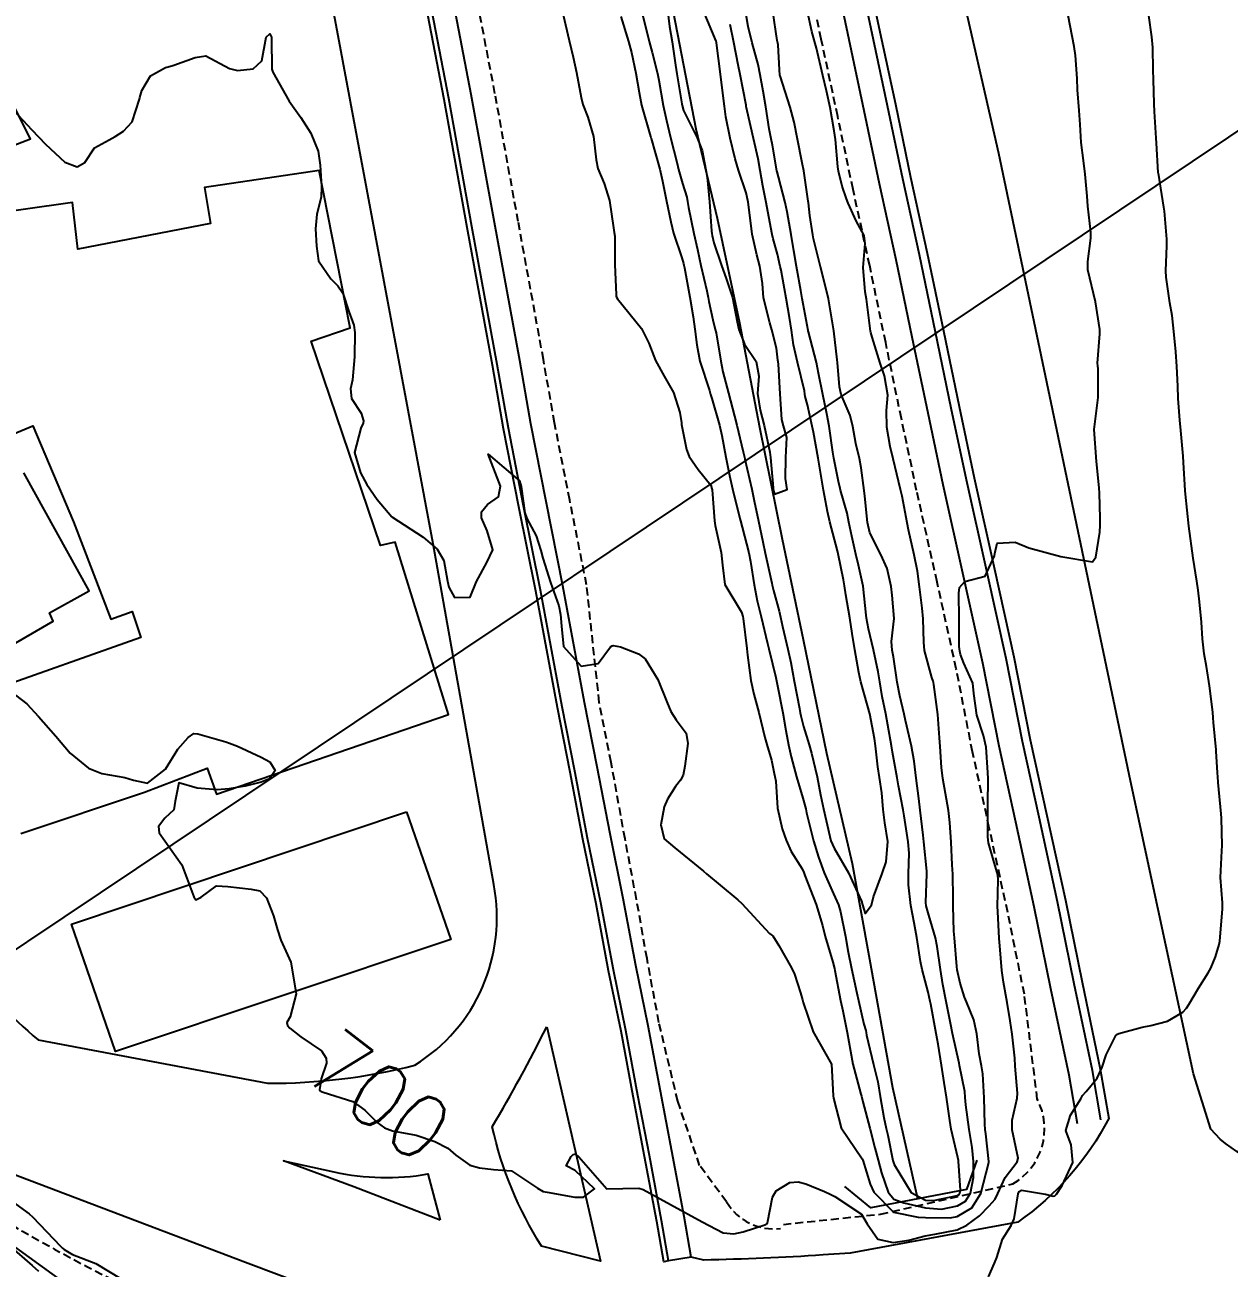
# Model space of a CAD drawing. Header units: metres. Extents: x 292545 to 299085, y 7450245 to 7463078.
# Drawn here: x 298213.5 to 298289.1, y 7451775.7 to 7451853.7 of the extents above; entities that cross this region are included whole.
import ezdxf
from ezdxf.enums import TextEntityAlignment as Align

# ---------------------------------------------------------------- set-up
doc = ezdxf.new("R2010")
doc.units = ezdxf.units.M
doc.linetypes.add('CONTINUO', pattern=[0])
doc.linetypes.add('DASHED', pattern=[0.75, 0.5, -0.25])
for name, color, linetype in [('Canteiro', 45, 'DASHED'), ('Ciclovia', 45, 'Continuous'), ('Cotas', 45, 'Continuous'), ('Curvas de Nivel 1m', 11, 'Continuous'), ('Curvas de Nivel 5m', 15, 'Continuous'), ('Edificações', 30, 'Continuous'), ('Hidrografia', 140, 'Continuous'), ('Pontes e viadutos', 190, 'Continuous'), ('TEXTO', 45, 'Continuous'), ('Vias Primárias', 230, 'Continuous')]:
    doc.layers.add(name, color=color, linetype=linetype)
doc.styles.add('Style-STANDARD', font='STANDARD.shx')

msp = doc.modelspace()

# ---------------------------------------------------------------- linework, layer by layer
at = {"layer": 'Canteiro'}
for points in [[(298260.923, 7451778.165, -0.30153), (298257.525, 7451779.829), (298255.838, 7451782.11), (298254.469, 7451786.134), (298253.285, 7451791.085), (298252.538, 7451795.083), (298251.88, 7451798.797), (298251.163, 7451802.596), (298250.286, 7451807.392), (298249.545, 7451811.147), (298248.746, 7451818.531), (298247.692, 7451823.845), (298246.738, 7451828.688), (298246.041, 7451832.662), (298244.456, 7451841.322), (298242.999, 7451849.364), (298239.264, 7451868.79)], [(298261.094, 7451778.412), (298267.188, 7451779.054), (298275.483, 7451780.95, 0.401342), (298277.025, 7451786.26), (298276.211, 7451792.85), (298275.169, 7451797.985), (298274.011, 7451803.276), (298272.96, 7451808.056), (298271.939, 7451813.264), (298270.738, 7451818.705), (298269.453, 7451824.449), (298268.499, 7451828.959), (298267.513, 7451833.724), (298266.508, 7451838.56), (298265.465, 7451843.338), (298264.502, 7451847.915), (298263.47, 7451852.757), (298262.449, 7451857.612)], [(298256.567, 7451733.214, -0.415748), (298256.129, 7451731.496), (298242.021, 7451721.492), (298225.415, 7451710.302), (298222.66, 7451708.665, -0.16967), (298206.041, 7451711.076), (298195.503, 7451720.724), (298184.59, 7451732.993, -0.165764), (298181.518, 7451760.729, -0.09282), (298186.34, 7451774.595), (298199.974, 7451782.414, -0.315888), (298205.53, 7451782.207, 0.083652), (298211.359, 7451779.155, 0.077936), (298245.613, 7451765.281, -0.411119), (298246.786, 7451764.324, 0.049147), (298250.419, 7451748.513, 0.037256), (298256.567, 7451733.214, 0.078288)]]:
    msp.add_lwpolyline(points, format="xyb", dxfattribs=at)
at = {"layer": 'Ciclovia'}
for points in [[(298253.896, 7451776.118), (298253.455, 7451778.654), (298252.686, 7451782.734), (298251.964, 7451786.504), (298251.204, 7451790.584), (298250.426, 7451794.372), (298249.638, 7451798.583), (298248.813, 7451802.635), (298248.006, 7451806.846), (298247.21, 7451810.888), (298245.849, 7451818.188), (298244.798, 7451823.486), (298243.838, 7451828.363), (298243.137, 7451832.357), (298241.553, 7451841.009), (298240.099, 7451849.037), (298236.366, 7451868.454), (298233.694, 7451882.694), (298229.203, 7451902.756), (298226.692, 7451916.159), (298222.415, 7451938.834), (298216.601, 7451969.529), (298214.807, 7451979.29), (298212.244, 7451992.303)], [(298255.313, 7451776.364), (298254.871, 7451778.91), (298254.099, 7451783.002), (298253.377, 7451786.771), (298252.616, 7451790.86), (298251.837, 7451794.649), (298251.05, 7451798.858), (298250.224, 7451802.914), (298249.418, 7451807.12), (298248.622, 7451811.159), (298247.262, 7451818.46), (298246.209, 7451823.764), (298245.252, 7451828.626), (298244.553, 7451832.611), (298242.969, 7451841.266), (298241.513, 7451849.301), (298237.779, 7451868.722)], [(298281.014, 7451784.971), (298280.48, 7451788.061), (298279.341, 7451793.495), (298278.296, 7451798.644), (298277.133, 7451803.961), (298276.089, 7451808.707), (298275.068, 7451813.916), (298273.858, 7451819.398), (298272.576, 7451825.128), (298271.627, 7451829.614), (298270.642, 7451834.372), (298269.634, 7451839.226), (298268.59, 7451844.008), (298267.629, 7451848.577), (298266.597, 7451853.419), (298265.576, 7451858.271)], [(298279.545, 7451784.717), (298279.016, 7451787.782), (298277.881, 7451793.194), (298276.837, 7451798.337), (298275.677, 7451803.642), (298274.63, 7451808.403), (298273.609, 7451813.612), (298272.403, 7451819.075), (298271.12, 7451824.811), (298270.168, 7451829.308), (298269.183, 7451834.07), (298268.176, 7451838.915), (298267.133, 7451843.695), (298266.171, 7451848.268), (298265.138, 7451853.11), (298264.118, 7451857.964)]]:
    msp.add_lwpolyline(points, dxfattribs=at)
at = {"layer": 'Curvas de Nivel 1m', "flags": 128}
for points, elevation in [([(298212.825, 7451848.285), (298213.936, 7451847.069), (298214.8, 7451846.182), (298216.01, 7451845.048), (298216.78, 7451844.762), (298217.267, 7451845.033), (298217.874, 7451845.946), (298218.805, 7451846.456), (298219.162, 7451846.652), (298219.696, 7451847.001), (298220.234, 7451847.581), (298220.695, 7451848.991), (298220.719, 7451849.106), (298220.838, 7451849.534), (298221.38, 7451850.452), (298222.329, 7451850.975), (298222.729, 7451851.097), (298222.855, 7451851.138), (298224.192, 7451851.621), (298224.865, 7451851.713), (298226.342, 7451850.925), (298226.852, 7451850.795), (298227.827, 7451850.905), (298228.365, 7451851.393), (298228.641, 7451852.894), (298228.885, 7451853.091), (298228.979, 7451852.889), (298228.984, 7451852.786), (298229.001, 7451850.889), (298229.054, 7451850.685), (298230.092, 7451848.877), (298230.818, 7451847.854), (298231.441, 7451846.864), (298231.905, 7451845.746), (298232.023, 7451844.858), (298232.107, 7451843.519), (298232.102, 7451842.857), (298231.832, 7451841.774), (298231.738, 7451840.86), (298231.813, 7451839.768), (298231.931, 7451838.858), (298232.702, 7451837.73), (298233.144, 7451837.29), (298233.454, 7451836.839), (298233.838, 7451835.67), (298234.139, 7451834.828), (298234.198, 7451834.367), (298234.182, 7451832.827), (298234.067, 7451831.383), (298233.931, 7451830.83), (298233.989, 7451830.212), (298234.598, 7451829.296), (298234.743, 7451828.819), (298234.729, 7451828.681), (298234.588, 7451828.353), (298234.197, 7451826.826), (298234.554, 7451825.549), (298234.966, 7451824.824), (298235.609, 7451823.889), (298236.523, 7451822.8), (298238.504, 7451821.532), (298239.382, 7451820.767), (298239.788, 7451820.063), (298240.031, 7451818.757), (298240.106, 7451818.393), (298240.463, 7451817.73), (298241.438, 7451817.765), (298241.843, 7451818.736), (298242.485, 7451819.926), (298242.857, 7451820.726), (298242.511, 7451821.929), (298242.158, 7451822.734), (298242.146, 7451823.114), (298242.531, 7451823.581), (298243.215, 7451824.045), (298243.344, 7451824.722), (298242.573, 7451826.73), (298244.548, 7451825.049), (298244.638, 7451824.709), (298244.869, 7451823.048), (298244.99, 7451822.703), (298245.586, 7451821.614), (298245.88, 7451820.689), (298246.007, 7451820.207), (298246.473, 7451818.68), (298247, 7451817.216), (298247.105, 7451816.673), (298247.173, 7451815.942), (298247.306, 7451814.671), (298248.411, 7451813.425), (298249.473, 7451813.589), (298250.251, 7451814.642), (298250.349, 7451814.716), (298250.424, 7451814.728), (298250.871, 7451814.633), (298252.014, 7451814.212), (298252.416, 7451813.897), (298253.216, 7451812.602), (298253.786, 7451811.192), (298254.03, 7451810.593), (298254.368, 7451810.056), (298254.999, 7451809.22), (298255.102, 7451808.579), (298254.907, 7451807.15), (298254.81, 7451806.583), (298254.634, 7451806.281), (298254.322, 7451805.879), (298253.817, 7451805.088), (298253.623, 7451804.597), (298253.406, 7451803.484), (298253.619, 7451802.597), (298254.277, 7451802.038), (298256.084, 7451800.572), (298256.26, 7451800.404), (298257.12, 7451799.687), (298258.237, 7451798.779), (298258.484, 7451798.537), (298260.214, 7451796.664), (298260.298, 7451796.603), (298260.439, 7451796.517), (298260.804, 7451795.911), (298261.599, 7451794.499), (298261.787, 7451794.104), (298262.167, 7451792.936), (298262.284, 7451792.489), (298262.326, 7451792.324), (298262.956, 7451790.482), (298264.113, 7451788.47), (298264.225, 7451786.469), (298264.237, 7451786.322), (298264.712, 7451784.464), (298266.044, 7451782.517), (298266.066, 7451782.473), (298266.07, 7451782.45), (298266.528, 7451780.942), (298266.758, 7451780.439), (298268.004, 7451779.175), (298269.543, 7451778.862), (298270, 7451778.842), (298271.567, 7451778.816), (298272.001, 7451778.898), (298272.926, 7451779.449), (298273.484, 7451780.358), (298273.979, 7451782.287), (298273.987, 7451782.351), (298273.795, 7451784.088), (298273.759, 7451784.355), (298273.725, 7451784.698), (298273.686, 7451786.356), (298273.614, 7451787.863), (298273.531, 7451788.359), (298273.374, 7451789.111), (298273.235, 7451790.364), (298273.034, 7451791.249), (298272.579, 7451792.374), (298272.46, 7451792.67), (298272.175, 7451793.543), (298272.005, 7451794.382), (298271.982, 7451794.586), (298271.835, 7451796.384), (298271.791, 7451796.81), (298271.743, 7451798.385), (298271.75, 7451798.873), (298271.72, 7451800.385), (298271.681, 7451800.966), (298271.611, 7451802.38), (298271.542, 7451803.628), (298271.445, 7451804.383), (298271.259, 7451805.446), (298271.096, 7451806.389), (298271.017, 7451807.067), (298270.928, 7451808.391), (298270.892, 7451808.926), (298270.774, 7451810.394), (298270.528, 7451812.271), (298270.509, 7451812.398), (298270.487, 7451812.482), (298270.406, 7451812.723), (298269.937, 7451814.405), (298269.907, 7451814.929), (298269.871, 7451816.406), (298269.797, 7451817.07), (298269.639, 7451818.408), (298269.502, 7451819.39), (298269.289, 7451820.412), (298268.944, 7451821.988), (298268.867, 7451822.417), (298268.54, 7451824.095), (298268.467, 7451824.421), (298268.444, 7451824.521), (298267.98, 7451826.426), (298267.799, 7451827.203), (298267.585, 7451828.43), (298267.568, 7451829.465), (298267.64, 7451830.43), (298267.43, 7451831.633), (298267.16, 7451832.435), (298266.659, 7451834.072), (298266.581, 7451834.36), (298266.564, 7451834.441), (298266.347, 7451836.112), (298266.303, 7451836.446), (298266.226, 7451836.911), (298266.105, 7451838.449), (298266.228, 7451839.947), (298266.161, 7451840.449), (298265.662, 7451841.376), (298265.165, 7451842.464), (298265.049, 7451842.749), (298264.774, 7451843.547), (298264.547, 7451844.472), (298264.506, 7451844.753), (298264.355, 7451846.474), (298264.278, 7451847.008), (298264.02, 7451848.478), (298263.8, 7451849.524), (298263.575, 7451850.483), (298263.164, 7451852.193), (298263.088, 7451852.488), (298262.884, 7451853.25), (298262.607, 7451854.493)], 699), ([(298247.281, 7451854.292), (298247.656, 7451852.672), (298247.898, 7451851.639), (298248.121, 7451850.667), (298248.404, 7451849.098), (298248.513, 7451848.663), (298248.821, 7451847.869), (298249.19, 7451846.654), (298249.338, 7451845.201), (298249.449, 7451844.65), (298249.848, 7451843.718), (298250.177, 7451842.639), (298250.436, 7451840.936), (298250.486, 7451840.634), (298250.509, 7451840.411), (298250.522, 7451838.633), (298250.599, 7451836.716), (298250.613, 7451836.631), (298250.63, 7451836.579), (298250.681, 7451836.481), (298252.185, 7451834.615), (298252.654, 7451833.693), (298253.069, 7451832.606), (298253.614, 7451831.614), (298254.196, 7451830.594), (298254.601, 7451829.349), (298254.693, 7451828.687), (298254.703, 7451828.588), (298255.011, 7451827.017), (298255.181, 7451826.581), (298255.739, 7451825.757), (298256.545, 7451824.78), (298256.611, 7451824.559), (298256.619, 7451824.483), (298256.775, 7451822.557), (298256.822, 7451822.254), (298257.2, 7451820.553), (298257.278, 7451819.759), (298257.424, 7451818.55), (298258.456, 7451816.818), (298258.557, 7451816.539), (298258.578, 7451816.412), (298258.795, 7451814.536), (298258.844, 7451814.11), (298259.048, 7451812.534), (298259.246, 7451811.676), (298259.56, 7451810.528), (298259.935, 7451808.946), (298260.049, 7451808.523), (298260.343, 7451807.527), (298260.52, 7451806.702), (298260.563, 7451806.517), (298260.618, 7451806.226), (298260.725, 7451804.514), (298261.017, 7451803.236), (298261.267, 7451802.505), (298261.572, 7451801.797), (298262.265, 7451800.722), (298262.373, 7451800.489), (298262.446, 7451800.302), (298263.151, 7451798.481), (298263.538, 7451797.159), (298263.712, 7451796.475), (298264.189, 7451794.862), (298264.291, 7451794.469), (298264.32, 7451794.33), (298264.677, 7451792.465), (298264.813, 7451791.806), (298265.095, 7451790.46), (298265.3, 7451789.284), (298265.46, 7451788.457), (298265.958, 7451786.587), (298266, 7451786.451), (298266.088, 7451786.097), (298266.508, 7451784.443), (298266.838, 7451783.225), (298267.044, 7451782.435), (298267.25, 7451781.647), (298267.664, 7451780.425), (298268.017, 7451780.001), (298268.653, 7451779.774), (298270.009, 7451779.443), (298271.021, 7451779.377), (298272.011, 7451779.579), (298272.522, 7451779.866), (298272.826, 7451780.368), (298273.029, 7451781.361), (298273.03, 7451782.365), (298272.928, 7451783.243), (298272.751, 7451784.37), (298272.538, 7451785.921), (298272.506, 7451786.374), (298272.472, 7451786.749), (298272.148, 7451788.379), (298272.115, 7451788.529), (298271.71, 7451790.384), (298271.597, 7451790.936), (298271.309, 7451792.389), (298271.104, 7451793.46), (298270.948, 7451794.392), (298270.748, 7451795.852), (298270.644, 7451796.396), (298270.227, 7451797.804), (298270.056, 7451798.402), (298270.035, 7451798.602), (298270.094, 7451800.402), (298270.089, 7451800.568), (298269.901, 7451802.404), (298269.853, 7451802.839), (298269.684, 7451804.406), (298269.598, 7451805.123), (298269.433, 7451806.409), (298269.291, 7451807.463), (298269.135, 7451808.412), (298268.764, 7451810.021), (298268.663, 7451810.417), (298268.39, 7451811.564), (298268.236, 7451812.423), (298268.004, 7451814.012), (298267.926, 7451814.427), (298267.885, 7451814.975), (298268.038, 7451816.426), (298267.924, 7451817.885), (298267.849, 7451818.429), (298267.61, 7451819.559), (298267.199, 7451820.433), (298266.513, 7451821.792), (298266.374, 7451822.442), (298266.194, 7451824.1), (298266.16, 7451824.446), (298265.981, 7451825.872), (298265.864, 7451826.45), (298265.634, 7451827.397), (298265.449, 7451828.457), (298265.288, 7451829.148), (298264.728, 7451830.468), (298264.62, 7451830.952), (298264.497, 7451832.471), (298264.478, 7451832.638), (298264.249, 7451834.474), (298264.178, 7451834.964), (298263.922, 7451836.478), (298263.681, 7451837.498), (298263.419, 7451838.483), (298262.986, 7451840.232), (298262.931, 7451840.488), (298262.751, 7451841.695), (298262.666, 7451842.491), (298262.65, 7451842.605), (298262.37, 7451844.494), (298262.279, 7451845.004), (298261.986, 7451846.498), (298261.764, 7451847.556), (298261.514, 7451848.503), (298260.892, 7451850.47), (298260.879, 7451850.51), (298260.856, 7451850.843), (298260.763, 7451852.403), (298260.746, 7451852.512), (298260.708, 7451852.68), (298260.428, 7451854.517)], 698), ([(298250.896, 7451854.194), (298251.383, 7451852.625), (298251.561, 7451851.928), (298251.83, 7451850.62), (298252.039, 7451849.42), (298252.198, 7451848.616), (298252.767, 7451846.646), (298252.781, 7451846.61), (298252.802, 7451846.54), (298253.347, 7451844.604), (298253.52, 7451843.858), (298253.771, 7451842.6), (298254.037, 7451841.304), (298254.208, 7451840.595), (298254.718, 7451839.05), (298254.82, 7451838.695), (298254.843, 7451838.588), (298254.88, 7451838.418), (298255.229, 7451836.582), (298255.436, 7451835.344), (298255.545, 7451834.577), (298255.656, 7451833.578), (298255.85, 7451832.572), (298256.454, 7451830.724), (298256.495, 7451830.562), (298256.518, 7451830.467), (298256.61, 7451830.225), (298257.088, 7451828.555), (298257.235, 7451827.902), (298257.489, 7451826.551), (298257.715, 7451825.385), (298257.898, 7451824.546), (298258.364, 7451822.702), (298258.407, 7451822.541), (298258.517, 7451822.148), (298258.919, 7451820.536), (298259.027, 7451819.995), (298259.262, 7451818.532), (298259.459, 7451817.534), (298259.695, 7451816.528), (298260.099, 7451814.852), (298260.18, 7451814.522), (298260.413, 7451813.575), (298260.617, 7451812.729), (298260.659, 7451812.516), (298260.723, 7451812.19), (298261.055, 7451810.51), (298261.245, 7451809.39), (298261.41, 7451808.504), (298261.583, 7451807.74), (298261.917, 7451806.496), (298262.313, 7451805.157), (298262.492, 7451804.488), (298262.55, 7451804.238), (298262.99, 7451802.483), (298263.294, 7451801.453), (298263.65, 7451800.476), (298264.24, 7451799.158), (298264.549, 7451798.467), (298264.684, 7451798.01), (298264.993, 7451796.462), (298265.159, 7451795.499), (298265.364, 7451794.458), (298265.698, 7451792.925), (298265.797, 7451792.454), (298266.148, 7451790.965), (298266.267, 7451790.571), (298266.286, 7451790.448), (298266.311, 7451790.276), (298266.752, 7451788.44), (298267.017, 7451787.351), (298267.174, 7451786.434), (298267.393, 7451785.111), (298267.546, 7451784.428), (298267.645, 7451784.012), (298267.969, 7451782.421), (298267.983, 7451782.361), (298268.04, 7451782.17), (298269.118, 7451780.409), (298270.016, 7451779.942), (298270.503, 7451779.908), (298272.021, 7451780.233), (298272.116, 7451780.284), (298272.173, 7451780.378), (298272.201, 7451780.554), (298272.088, 7451782.379), (298272.085, 7451782.421), (298272.045, 7451782.603), (298271.627, 7451784.384), (298271.531, 7451784.925), (298271.32, 7451786.388), (298271.183, 7451787.308), (298271.022, 7451788.391), (298270.807, 7451789.719), (298270.687, 7451790.395), (298270.337, 7451792.222), (298270.305, 7451792.399), (298270.169, 7451792.979), (298269.796, 7451794.404), (298269.696, 7451794.899), (298269.462, 7451796.408), (298269.295, 7451797.337), (298269.09, 7451798.411), (298268.944, 7451799.715), (298268.947, 7451800.413), (298268.988, 7451801.697), (298268.928, 7451802.414), (298268.677, 7451804.039), (298268.609, 7451804.417), (298268.325, 7451805.92), (298268.226, 7451806.422), (298267.948, 7451808.026), (298267.881, 7451808.427), (298267.654, 7451809.719), (298267.514, 7451810.433), (298267.299, 7451811.527), (298267.146, 7451812.439), (298267.038, 7451813.069), (298266.737, 7451814.445), (298266.443, 7451815.774), (298266.306, 7451816.451), (298266.284, 7451816.622), (298266.099, 7451818.454), (298265.809, 7451819.773), (298265.638, 7451820.453), (298265.378, 7451821.589), (298265.206, 7451822.46), (298265.096, 7451823.029), (298264.687, 7451824.468), (298264.655, 7451824.579), (298264.548, 7451825.022), (298264.257, 7451826.473), (298264.198, 7451826.844), (298263.962, 7451828.476), (298263.82, 7451829.259), (298263.562, 7451830.481), (298263.303, 7451831.813), (298263.168, 7451832.485), (298262.662, 7451834.405), (298262.645, 7451834.473), (298262.641, 7451834.49), (298262.334, 7451836.149), (298262.272, 7451836.496), (298262.185, 7451837.001), (298261.925, 7451838.498), (298261.746, 7451839.476), (298261.575, 7451840.502), (298261.325, 7451841.934), (298261.206, 7451842.506), (298260.779, 7451844.127), (298260.704, 7451844.433), (298260.689, 7451844.511), (298260.402, 7451846.119), (298260.321, 7451846.517), (298260.2, 7451847.131), (298259.989, 7451848.523), (298259.816, 7451849.499), (298259.635, 7451850.528), (298259.512, 7451851.183), (298259.143, 7451852.536), (298258.888, 7451853.567), (298258.709, 7451854.542)], 697), ([(298252.181, 7451854.617), (298252.601, 7451852.889), (298252.675, 7451852.612), (298252.866, 7451851.917), (298253.19, 7451850.607), (298253.274, 7451850.18), (298253.56, 7451848.603), (298253.761, 7451847.658), (298254.013, 7451846.598), (298254.426, 7451844.954), (298254.522, 7451844.593), (298254.774, 7451843.702), (298255.035, 7451842.856), (298255.082, 7451842.585), (298255.131, 7451842.211), (298255.482, 7451840.579), (298255.708, 7451839.561), (298255.921, 7451838.572), (298256.282, 7451836.973), (298256.365, 7451836.565), (298256.415, 7451836.299), (298256.669, 7451835.159), (298256.823, 7451834.558), (298256.873, 7451834.346), (298257.169, 7451832.555), (298257.294, 7451831.892), (298257.642, 7451830.55), (298258.021, 7451829.123), (298258.163, 7451828.544), (298258.568, 7451826.866), (298258.652, 7451826.539), (298258.683, 7451826.418), (298259.115, 7451824.534), (298259.27, 7451823.798), (298259.534, 7451822.53), (298259.799, 7451821.232), (298259.95, 7451820.525), (298260.363, 7451818.633), (298260.384, 7451818.521), (298260.469, 7451818.167), (298260.831, 7451816.889), (298260.912, 7451816.513), (298261.029, 7451815.927), (298261.383, 7451814.506), (298261.569, 7451813.657), (298261.771, 7451812.499), (298262.101, 7451810.77), (298262.153, 7451810.493), (298262.19, 7451810.311), (298262.365, 7451809.651), (298262.72, 7451808.486), (298262.862, 7451807.971), (298263.216, 7451806.481), (298263.426, 7451805.369), (298263.61, 7451804.477), (298264.008, 7451802.751), (298264.08, 7451802.472), (298264.276, 7451802.019), (298265.182, 7451800.461), (298265.99, 7451798.698), (298266.057, 7451798.452), (298266.228, 7451797.916), (298266.628, 7451798.444), (298266.751, 7451798.955), (298267.299, 7451800.434), (298267.548, 7451801.147), (298267.637, 7451802.43), (298267.46, 7451803.598), (298267.361, 7451804.434), (298267.273, 7451805.481), (298267.121, 7451806.438), (298267.017, 7451807.117), (298266.869, 7451808.442), (298266.805, 7451808.891), (298266.507, 7451810.448), (298266.381, 7451810.973), (298265.963, 7451812.454), (298265.836, 7451813.029), (298265.576, 7451814.458), (298265.415, 7451815.483), (298265.258, 7451816.462), (298265.021, 7451817.91), (298264.935, 7451818.465), (298264.867, 7451818.855), (298264.54, 7451820.469), (298264.496, 7451820.67), (298264.005, 7451822.475), (298263.866, 7451823.14), (298263.613, 7451824.479), (298263.425, 7451825.61), (298263.276, 7451826.483), (298262.974, 7451828.1), (298262.901, 7451828.487), (298262.606, 7451829.824), (298262.464, 7451830.345), (298262.441, 7451830.493), (298262.411, 7451830.698), (298261.969, 7451832.5), (298261.734, 7451833.584), (298261.597, 7451834.506), (298261.474, 7451835.311), (298261.262, 7451836.511), (298260.952, 7451838.265), (298260.901, 7451838.508), (298260.72, 7451839.267), (298260.447, 7451840.232), (298260.381, 7451840.515), (298260.31, 7451840.946), (298260.006, 7451842.521), (298259.803, 7451843.554), (298259.644, 7451844.527), (298259.512, 7451845.251), (298259.223, 7451846.534), (298258.829, 7451848.274), (298258.767, 7451848.541), (298258.75, 7451848.624), (298258.374, 7451850.545), (298258.257, 7451851.148), (298257.976, 7451852.549), (298257.758, 7451853.684)], 696), ([(298273.955, 7451775.125), (298274.334, 7451775.98), (298274.49, 7451776.345), (298274.84, 7451777.485), (298275.383, 7451778.336), (298275.582, 7451778.752), (298275.83, 7451780.332), (298275.878, 7451780.478), (298276.025, 7451780.56), (298277.538, 7451780.315), (298278.021, 7451780.179), (298278.13, 7451780.2), (298278.229, 7451780.307), (298278.586, 7451780.859), (298279.255, 7451782.292), (298279.157, 7451783.396), (298278.818, 7451784.299), (298279.111, 7451785.256), (298279.747, 7451786.283), (298279.869, 7451786.508), (298280.098, 7451786.759), (298280.788, 7451787.592), (298281.089, 7451788.27), (298281.336, 7451789.053), (298281.959, 7451790.262), (298282.046, 7451790.349), (298282.135, 7451790.387), (298283.603, 7451790.776), (298284.143, 7451790.883), (298285.202, 7451791.165), (298286.156, 7451791.726), (298286.381, 7451791.986), (298286.526, 7451792.206), (298287.142, 7451793.231), (298287.744, 7451794.194), (298287.904, 7451794.476), (298288.198, 7451795.201), (298288.435, 7451795.961), (298288.47, 7451796.186), (298288.49, 7451796.46), (298288.635, 7451798.184), (298288.632, 7451798.579), (298288.527, 7451800.177), (298288.601, 7451801.854), (298288.612, 7451802.177), (298288.573, 7451803.904), (298288.555, 7451804.177), (298288.378, 7451806.134), (298288.377, 7451806.18), (298288.339, 7451806.751), (298288.248, 7451808.078), (298288.237, 7451808.182), (298288.083, 7451809.897), (298288.057, 7451810.185), (298288.027, 7451810.537), (298287.817, 7451812.189), (298287.632, 7451813.409), (298287.487, 7451814.194), (298287.382, 7451815.145), (298287.326, 7451816.197), (298287.204, 7451817.457), (298287.109, 7451818.2), (298287.032, 7451818.755), (298286.805, 7451820.205), (298286.523, 7451822.21), (298286.326, 7451824.212), (298286.305, 7451824.453), (298286.202, 7451826.214), (298286.179, 7451826.603), (298286.023, 7451828.216), (298285.964, 7451828.852), (298285.87, 7451830.217), (298285.835, 7451831.003), (298285.782, 7451832.219), (298285.708, 7451833.158), (298285.616, 7451834.22), (298285.475, 7451835.421), (298285.348, 7451836.223), (298285.107, 7451837.826), (298285.087, 7451838.226), (298285.154, 7451839.801), (298285.144, 7451840.226), (298285, 7451841.978), (298284.971, 7451842.228), (298284.771, 7451843.417), (298284.638, 7451844.231), (298284.616, 7451844.4), (298284.51, 7451846.233), (298284.485, 7451846.556), (298284.368, 7451848.235), (298284.359, 7451848.714), (298284.308, 7451850.235), (298284.285, 7451850.809), (298284.262, 7451852.236), (298284.203, 7451852.917), (298284.023, 7451854.239)], 701), ([(298212.016, 7451780.352), (298213.772, 7451779.072), (298214, 7451778.859), (298215.741, 7451777.043), (298215.86, 7451776.93), (298215.971, 7451776.83), (298216.486, 7451776.516), (298217.962, 7451775.955), (298219.551, 7451775.004)], 701), ([(298212.523, 7451777.085), (298213.961, 7451775.836), (298214.369, 7451775.475)], 702)]:
    msp.add_lwpolyline(points, dxfattribs=dict(at, elevation=elevation))
at = {"layer": 'Curvas de Nivel 5m', "flags": 128}
for points, elevation in [([(298212.918, 7451811.612), (298213.626, 7451811.071), (298214.371, 7451810.277), (298215.454, 7451809.049), (298216.342, 7451807.981), (298217.501, 7451807.028), (298218.33, 7451806.697), (298219.771, 7451806.442), (298220.326, 7451806.289), (298221.207, 7451806.094), (298222.333, 7451806.97), (298223.095, 7451808.213), (298223.761, 7451808.956), (298224.11, 7451809.199), (298224.357, 7451809.191), (298225.245, 7451808.937), (298226.112, 7451808.685), (298226.35, 7451808.607), (298226.856, 7451808.407), (298228.341, 7451807.73), (298228.866, 7451807.419), (298229.213, 7451806.887), (298228.863, 7451806.353), (298228.322, 7451806.158), (298227.329, 7451805.899), (298226.315, 7451805.743), (298225.574, 7451805.671), (298224.315, 7451805.783), (298223.164, 7451806.118), (298222.929, 7451804.964), (298222.845, 7451804.417), (298222.292, 7451803.9), (298221.881, 7451803.382), (298221.93, 7451802.974), (298222.278, 7451802.469), (298223.363, 7451800.959), (298224.055, 7451799.132), (298224.108, 7451798.951), (298224.231, 7451798.782), (298224.559, 7451798.945), (298225.534, 7451799.64), (298226.243, 7451799.604), (298227.714, 7451799.432), (298228.239, 7451799.331), (298228.675, 7451798.893), (298229.11, 7451797.775), (298229.363, 7451796.883), (298229.559, 7451796.232), (298230.193, 7451794.87), (298230.528, 7451792.875), (298230.148, 7451791.429), (298229.949, 7451791.078), (298229.985, 7451790.882), (298230.14, 7451790.712), (298230.814, 7451790.188), (298232.12, 7451789.31), (298232.407, 7451788.847), (298232.433, 7451788.523), (298232.1, 7451787.533), (298231.998, 7451786.851), (298232.028, 7451786.787), (298232.092, 7451786.751), (298232.231, 7451786.709), (298234.086, 7451786.122), (298234.844, 7451785.582), (298235.611, 7451784.807), (298236.068, 7451784.467), (298236.57, 7451784.29), (298238.061, 7451784.01), (298239.222, 7451783.602), (298240.049, 7451783.186), (298240.543, 7451782.752), (298241.43, 7451782.132), (298242.035, 7451781.965), (298242.897, 7451781.859), (298244.034, 7451781.777), (298245.671, 7451780.694), (298246.02, 7451780.485), (298246.278, 7451780.427), (298248.015, 7451780.124), (298248.544, 7451780.125), (298249.246, 7451780.648), (298248.034, 7451781.797), (298247.46, 7451782.092), (298247.784, 7451782.664), (298247.906, 7451782.802), (298248.046, 7451782.832), (298248.264, 7451782.658), (298250.023, 7451780.64), (298252.024, 7451780.695), (298252.302, 7451780.607), (298254.009, 7451779.657), (298255.993, 7451778.57), (298257.311, 7451777.875), (298257.986, 7451777.818), (298258.579, 7451777.942), (298259.992, 7451778.401), (298260.065, 7451778.446), (298260.101, 7451778.519), (298260.417, 7451780.116), (298260.648, 7451780.514), (298261.491, 7451781.043), (298262.029, 7451781.087), (298262.497, 7451780.962), (298263.663, 7451780.475), (298264.021, 7451780.311), (298264.32, 7451780.165), (298266.002, 7451779.047), (298266.354, 7451778.445), (298267.025, 7451777.476), (298267.982, 7451777.284), (298268.966, 7451777.427), (298269.986, 7451777.685), (298270.585, 7451777.796), (298271.99, 7451778.077), (298272.61, 7451778.371), (298273.402, 7451778.959), (298274.011, 7451779.575), (298274.371, 7451779.993), (298274.538, 7451780.345), (298275.018, 7451781.355), (298275.75, 7451782.333), (298275.818, 7451782.56), (298275.449, 7451784.336), (298275.449, 7451784.96), (298275.758, 7451786.333), (298275.782, 7451786.647), (298275.643, 7451788.335), (298275.607, 7451788.848), (298275.444, 7451790.337), (298275.313, 7451791.177), (298275.133, 7451792.34), (298274.909, 7451793.609), (298274.793, 7451794.344), (298274.663, 7451795.889), (298274.628, 7451796.346), (298274.54, 7451798.036), (298274.531, 7451798.347), (298274.565, 7451800.032), (298274.544, 7451800.347), (298274.267, 7451801.264), (298273.961, 7451802.353), (298273.922, 7451802.718), (298273.926, 7451804.354), (298273.921, 7451804.742), (298273.936, 7451806.354), (298273.929, 7451806.762), (298273.82, 7451808.355), (298273.64, 7451809.077), (298273.226, 7451810.361), (298273.052, 7451811.705), (298272.973, 7451812.364), (298272.415, 7451813.618), (298272.21, 7451814.163), (298272.16, 7451814.374), (298272.128, 7451814.673), (298272.113, 7451816.375), (298272.095, 7451818.002), (298272.151, 7451818.375), (298272.477, 7451818.742), (298273.76, 7451819.078), (298274.344, 7451820.351), (298274.358, 7451820.489), (298274.505, 7451821.147), (298275.631, 7451821.214), (298276.501, 7451820.862), (298278.493, 7451820.3), (298280.49, 7451819.98), (298280.687, 7451820.277), (298280.949, 7451821.841), (298280.975, 7451822.273), (298280.974, 7451822.72), (298280.927, 7451824.274), (298280.896, 7451824.625), (298280.737, 7451826.277), (298280.593, 7451828.28), (298280.85, 7451830.276), (298280.834, 7451832.083), (298280.812, 7451832.277), (298280.809, 7451832.442), (298280.957, 7451834.276), (298280.949, 7451834.559), (298280.683, 7451836.28), (298280.204, 7451838.285), (298280.189, 7451838.814), (298280.377, 7451840.284), (298280.374, 7451840.646), (298280.191, 7451842.286), (298280.144, 7451842.905), (298280.036, 7451844.287), (298279.919, 7451845.161), (298279.776, 7451846.29), (298279.708, 7451847.403), (298279.649, 7451848.292), (298279.552, 7451849.587), (298279.52, 7451850.293), (298279.42, 7451851.742), (298279.341, 7451852.295), (298278.964, 7451854.237)], 700), ([(298253.815, 7451854.601), (298253.94, 7451853.547), (298254.116, 7451852.598), (298254.322, 7451851.131), (298254.402, 7451850.595), (298254.716, 7451848.71), (298254.738, 7451848.591), (298254.829, 7451848.297), (298255.692, 7451846.577), (298255.997, 7451845.774), (298256.237, 7451844.568), (298256.31, 7451844.099), (298256.458, 7451842.565), (298256.576, 7451840.722), (298256.597, 7451840.562), (298256.623, 7451840.453), (298256.727, 7451839.993), (298257.205, 7451838.555), (298257.509, 7451837.743), (298257.893, 7451836.548), (298258.191, 7451835.022), (298258.294, 7451834.544), (298258.654, 7451833.634), (298259.393, 7451832.532), (298259.544, 7451831.616), (298259.479, 7451830.531), (298259.637, 7451829.496), (298259.896, 7451828.527), (298260.244, 7451826.847), (298260.281, 7451826.523), (298260.447, 7451824.618), (298260.456, 7451824.521), (298260.54, 7451824.219), (298261.323, 7451824.508), (298261.233, 7451825.193), (298261.257, 7451826.51), (298261.313, 7451827.778), (298261.092, 7451828.513), (298260.991, 7451828.908), (298260.891, 7451830.516), (298260.789, 7451832.369), (298260.764, 7451832.518), (298260.746, 7451832.62), (298260.652, 7451833.383), (298260.366, 7451834.523), (298260.234, 7451834.958), (298259.845, 7451836.528), (298259.783, 7451837.443), (298259.62, 7451838.526), (298259.425, 7451839.234), (298259.132, 7451840.534), (298258.907, 7451842.392), (298258.887, 7451842.538), (298258.866, 7451842.641), (298258.769, 7451843.124), (298258.27, 7451844.545), (298258.074, 7451845.263), (298257.745, 7451846.551), (298257.486, 7451847.89), (298257.397, 7451848.554), (298257.198, 7451850.207), (298257.158, 7451850.557), (298256.898, 7451852.534), (298256.895, 7451852.56), (298256.874, 7451852.636), (298256.062, 7451854.573)], 695)]:
    msp.add_lwpolyline(points, dxfattribs=dict(at, elevation=elevation))
at = {"layer": 'Edificações'}
for points in [[(298209.861, 7451844.982), (298213.869, 7451846.508), (298211.828, 7451850.494)], [(298213.258, 7451802.935), (298221.015, 7451805.52), (298224.942, 7451807.026), (298225.533, 7451805.398), (298240.093, 7451810.407), (298236.736, 7451821.199), (298235.816, 7451821.001), (298231.459, 7451833.814), (298233.92, 7451834.647), (298231.97, 7451844.528), (298224.769, 7451843.459), (298225.144, 7451841.205), (298216.826, 7451839.588), (298216.5, 7451842.51), (298210.43, 7451841.655)], [(298212.742, 7451827.994), (298214.004, 7451828.501), (298216.557, 7451822.493), (298218.897, 7451816.381), (298220.242, 7451816.855), (298220.779, 7451815.227), (298211.083, 7451811.801)], [(298205.891, 7451810.813), (298215.291, 7451816.262), (298215.056, 7451816.775), (298217.532, 7451818.149), (298213.435, 7451825.551)]]:
    msp.add_lwpolyline(points, dxfattribs=at)
msp.add_lwpolyline([(298237.45, 7451804.299), (298240.222, 7451796.284), (298219.194, 7451789.249), (298216.432, 7451797.251)], close=True, dxfattribs=at)
at = {"layer": 'Hidrografia'}
msp.add_lwpolyline([(298269.533, 7451780.023), (298267.966, 7451786.972), (298266.515, 7451795.039), (298265.421, 7451801.023), (298263.811, 7451807.962), (298262.36, 7451815.076), (298261.048, 7451821.379), (298259.616, 7451828.396), (298258.364, 7451834.956), (298256.953, 7451841.513), (298255.62, 7451847.12), (298254.069, 7451855.094)], dxfattribs=at)
at = {"layer": 'Pontes e viadutos'}
msp.add_lwpolyline([(298273.224, 7451782.444), (298272.573, 7451780.611), (298266.582, 7451779.451), (298264.956, 7451780.797)], dxfattribs=at)
at = {"layer": 'TEXTO', "linetype": 'CONTINUO'}
for points in [[(298364.36, 7451897.099, 0), (298197.637, 7451785.441, 0)], [(298205.308, 7451782.458, 0), (298226.521, 7451767.114, 0)]]:
    msp.add_polyline3d(points, dxfattribs=at)
at = {"layer": 'Vias Primárias', "elevation": 716.338}
for points in [[(298287.904, 7451784.389), (298286.826, 7451787.865), (298282.874, 7451806.243), (298274.616, 7451845.585), (298258.935, 7451914.366), (298252.046, 7451948.763), (298245.95, 7451976.318), (298238.598, 7452011.709), (298229.826, 7452054.503), (298222.541, 7452086.22, 0.05326), (298213.887, 7452111.304, -0.058977)], [(298331.215, 7451935.178), (298333.998, 7451916.715), (298335.295, 7451905.977), (298336.883, 7451895.466), (298338.57, 7451882.367), (298340.516, 7451869.719), (298342.17, 7451858.786), (298343.661, 7451848.923), (298344.957, 7451838.742), (298346.45, 7451828.654), (298346.709, 7451822.615), (298347.617, 7451810.426), (298348.265, 7451800.016, -0.360203), (298340.972, 7451789.997), (298318.042, 7451785.961), (298294.052, 7451782.108, -0.263046), (298287.904, 7451784.389, -0.263046)]]:
    msp.add_lwpolyline(points, format="xyb", dxfattribs=at)
at = {"layer": 'Vias Primárias'}
msp.add_lwpolyline([(298242.922, 7451799.727), (298239.121, 7451821.112), (298231.883, 7451859.81), (298223.258, 7451902.561), (298217.936, 7451929.891), (298212.05, 7451960.133)], dxfattribs=at)
for points in [[(298266.066, 7451858.374), (298267.086, 7451853.522), (298268.118, 7451848.68), (298269.079, 7451844.112), (298270.123, 7451839.33), (298271.132, 7451834.473), (298272.117, 7451829.716), (298273.065, 7451825.235), (298274.346, 7451819.506), (298275.558, 7451814.018), (298276.578, 7451808.809), (298277.622, 7451804.068), (298278.785, 7451798.748), (298279.83, 7451793.597), (298280.971, 7451788.155), (298281.506, 7451785.056, -0.123419), (298275.792, 7451778.56), (298265.276, 7451776.614), (298263.582, 7451776.493, -0.010727), (298256.102, 7451776.17), (298255.313, 7451776.364), (298253.896, 7451776.118), (298253.6, 7451776.066), (298253.16, 7451778.601), (298252.391, 7451782.677), (298251.669, 7451786.448), (298250.91, 7451790.526), (298250.131, 7451794.315), (298249.343, 7451798.525), (298248.519, 7451802.577), (298247.712, 7451806.789), (298246.915, 7451810.831), (298245.554, 7451818.131), (298244.504, 7451823.427), (298243.543, 7451828.308), (298242.842, 7451832.304), (298241.258, 7451840.955), (298239.804, 7451848.982), (298236.072, 7451868.398)], [(298209.689, 7451794.947, 0.062367), (298214.343, 7451789.99), (298228.73, 7451787.268, 0.064338), (298237.969, 7451788.403, 0.31211), (298242.922, 7451799.727, 19.993799)], [(298246.246, 7451790.804), (298249.616, 7451776.105), (298245.923, 7451777.052, -0.086977), (298242.829, 7451784.54, 0.018435), (298246.246, 7451790.804, -2.053328)], [(298205.353, 7451784.387), (298227.352, 7451776.037), (298238.251, 7451771.94), (298243.964, 7451770.207), (298249.822, 7451769.448), (298249.796, 7451765.684), (298249.913, 7451760.857), (298250.35, 7451757.02), (298251.337, 7451752.528), (298253.427, 7451745.958), (298256.734, 7451737.55, 0.156603), (298261.872, 7451732.762, 0.153303)], [(298239.564, 7451778.679), (298234.152, 7451780.762), (298229.731, 7451782.39), (298232.897, 7451781.701, 0.096784), (298238.792, 7451781.576), (298239.564, 7451778.679)]]:
    msp.add_lwpolyline(points, format="xyb", dxfattribs=at)

# ---------------------------------------------------------------- texts
at = {"layer": 'Cotas', "style": 'Style-STANDARD'}
msp.add_text('700', height=4, rotation=322.68609, dxfattribs=at).set_placement((298235.741, 7451786.481, 700), align=Align.MIDDLE_CENTER)

doc.saveas('drawing.dxf')
